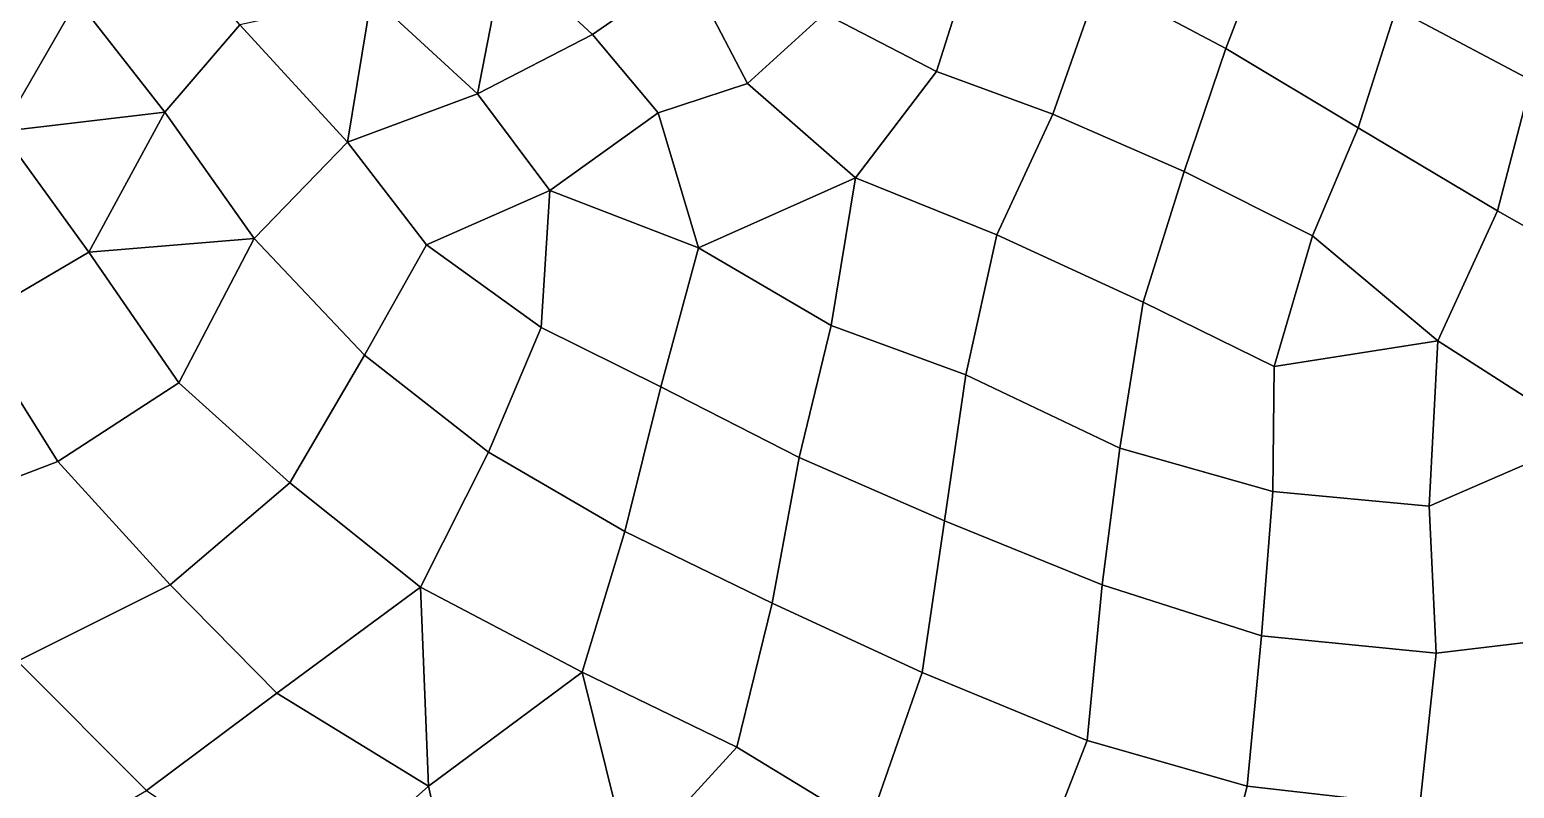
# Model space of a CAD drawing. Extents: x 380707 to 407438, y 6452841 to 6483357.
# Drawn here: x 391748 to 392624, y 6462494 to 6462941 of the extents above; entities that cross this region are included whole.
import ezdxf

# ---------------------------------------------------------------- set-up
doc = ezdxf.new("R2010")
doc.units = 0
doc.layers.add('MESH_ELEMS', color=18, linetype='CONTINUOUS')
doc.layers.add('MESH_NODES', color=18, linetype='CONTINUOUS')

msp = doc.modelspace()

# ---------------------------------------------------------------- linework, layer by layer
at = {"layer": 'MESH_ELEMS', "color": 178}
for points in [[(392554.157, 6462953.63, -1.405), (392634.093, 6462911.38, -1.381), (392640.715, 6463009, -1.351), (392551.582, 6463046.15, -1.389)], [(392478.729, 6462995.14, -1.426), (392424.674, 6463038.55, -1.437), (392379.26, 6462969.77, -1.49), (392453.878, 6462930.08, -1.463)], [(392080.438, 6462938.36, -1.683), (392136.428, 6462977.42, -1.554), (392093.076, 6463019.51, -1.684), (392028.712, 6462986.38, -1.709)], [(391776.459, 6462958.67, -2.134), (391828.172, 6462892.57, -1.783), (391872.356, 6462944.17, -2.398), (391821.633, 6463004.89, -2.119)], [(392217.065, 6462950.79, -1.548), (392283.132, 6462916.6, -1.538), (392301.906, 6462975.61, -1.554), (392241.368, 6463005.81, -1.548)], [(392554.157, 6462953.63, -1.405), (392478.729, 6462995.14, -1.426), (392453.878, 6462930.08, -1.463), (392531.852, 6462883.34, -1.418)], [(391950.1, 6462961.12, -2.399), (392012.518, 6462903.45, -1.666), (392028.712, 6462986.38, -1.709), (391950.1, 6462961.12, -2.399)], [(392012.518, 6462903.45, -1.666), (392080.438, 6462938.36, -1.683), (392028.712, 6462986.38, -1.709), (392012.518, 6462903.45, -1.666)], [(392118.968, 6462892.17, -1.617), (392171.659, 6462909.46, -1.597), (392136.428, 6462977.42, -1.554), (392080.438, 6462938.36, -1.683)], [(392217.065, 6462950.79, -1.548), (392136.428, 6462977.42, -1.554), (392171.659, 6462909.46, -1.597), (392217.065, 6462950.79, -1.548)], [(392351.79, 6462891.44, -1.52), (392379.26, 6462969.77, -1.49), (392301.906, 6462975.61, -1.554), (392283.132, 6462916.6, -1.538)], [(392351.79, 6462891.44, -1.52), (392429.296, 6462857.61, -1.453), (392453.878, 6462930.08, -1.463), (392379.26, 6462969.77, -1.49)], [(391689.751, 6462956.59, -2.367), (391731.752, 6462881.24, -1.86), (391776.459, 6462958.67, -2.134), (391689.751, 6462956.59, -2.367)], [(391776.459, 6462958.67, -2.134), (391731.752, 6462881.24, -1.86), (391828.172, 6462892.57, -1.783), (391776.459, 6462958.67, -2.134)], [(391950.1, 6462961.12, -2.399), (391872.356, 6462944.17, -2.398), (391935.866, 6462875.02, -2.089), (391950.1, 6462961.12, -2.399)], [(391950.1, 6462961.12, -2.399), (391935.866, 6462875.02, -2.089), (392012.518, 6462903.45, -1.666), (391950.1, 6462961.12, -2.399)], [(392235.432, 6462853.88, -1.523), (392283.132, 6462916.6, -1.538), (392217.065, 6462950.79, -1.548), (392171.659, 6462909.46, -1.597)], [(392531.852, 6462883.34, -1.418), (392614.027, 6462834.47, -1.383), (392634.093, 6462911.38, -1.381), (392554.157, 6462953.63, -1.405)], [(391935.866, 6462875.02, -2.089), (391872.356, 6462944.17, -2.398), (391828.172, 6462892.57, -1.783), (391880.909, 6462818.17, -2.608)], [(392055.116, 6462846.36, -1.625), (392118.968, 6462892.17, -1.617), (392080.438, 6462938.36, -1.683), (392012.518, 6462903.45, -1.666)], [(392429.296, 6462857.61, -1.453), (392504.879, 6462819.61, -1.408), (392531.852, 6462883.34, -1.418), (392453.878, 6462930.08, -1.463)], [(392283.132, 6462916.6, -1.538), (392235.432, 6462853.88, -1.523), (392318.706, 6462820.33, -1.5), (392351.79, 6462891.44, -1.52)], [(392118.968, 6462892.17, -1.617), (392142.79, 6462812.66, -1.562), (392235.432, 6462853.88, -1.523), (392171.659, 6462909.46, -1.597)], [(392614.027, 6462834.47, -1.383), (392697.974, 6462786.75, -1.329), (392718.116, 6462869.96, -1.36), (392634.093, 6462911.38, -1.381)], [(391982.541, 6462814.39, -1.647), (392055.116, 6462846.36, -1.625), (392012.518, 6462903.45, -1.666), (391935.866, 6462875.02, -2.089)], [(391783.299, 6462810.04, -1.791), (391828.172, 6462892.57, -1.783), (391731.752, 6462881.24, -1.86), (391783.299, 6462810.04, -1.791)], [(391783.299, 6462810.04, -1.791), (391880.909, 6462818.17, -2.608), (391828.172, 6462892.57, -1.783), (391783.299, 6462810.04, -1.791)], [(392118.968, 6462892.17, -1.617), (392055.116, 6462846.36, -1.625), (392142.79, 6462812.66, -1.562), (392118.968, 6462892.17, -1.617)], [(392318.706, 6462820.33, -1.5), (392405.063, 6462780.51, -1.457), (392429.296, 6462857.61, -1.453), (392351.79, 6462891.44, -1.52)], [(391731.752, 6462881.24, -1.86), (391661.005, 6462850.11, -1.9), (391713.327, 6462768.89, -1.795), (391783.299, 6462810.04, -1.791)], [(392504.879, 6462819.61, -1.408), (392578.888, 6462757.76, -1.353), (392614.027, 6462834.47, -1.383), (392531.852, 6462883.34, -1.418)], [(391982.541, 6462814.39, -1.647), (391935.866, 6462875.02, -2.089), (391880.909, 6462818.17, -2.608), (391945.866, 6462749.31, -1.644)], [(392235.432, 6462853.88, -1.523), (392142.79, 6462812.66, -1.562), (392221.13, 6462766.77, -1.519), (392235.432, 6462853.88, -1.523)], [(392318.706, 6462820.33, -1.5), (392235.432, 6462853.88, -1.523), (392221.13, 6462766.77, -1.519), (392300.444, 6462737.66, -1.474)], [(392504.879, 6462819.61, -1.408), (392429.296, 6462857.61, -1.453), (392405.063, 6462780.51, -1.457), (392482.281, 6462742.66, -1.397)], [(392055.116, 6462846.36, -1.625), (391982.541, 6462814.39, -1.647), (392050.143, 6462765.63, -1.598), (392055.116, 6462846.36, -1.625)], [(392142.79, 6462812.66, -1.562), (392055.116, 6462846.36, -1.625), (392050.143, 6462765.63, -1.598), (392120.66, 6462730.62, -1.561)], [(392697.974, 6462786.75, -1.329), (392614.027, 6462834.47, -1.383), (392578.888, 6462757.76, -1.353), (392667.557, 6462700.89, -1.325)], [(391836.401, 6462732.89, -2.591), (391880.909, 6462818.17, -2.608), (391783.299, 6462810.04, -1.791), (391836.401, 6462732.89, -2.591)], [(391836.401, 6462732.89, -2.591), (391901.863, 6462673.93, -1.57), (391945.866, 6462749.31, -1.644), (391880.909, 6462818.17, -2.608)], [(392405.063, 6462780.51, -1.457), (392318.706, 6462820.33, -1.5), (392300.444, 6462737.66, -1.474), (392391.363, 6462694.46, -1.462)], [(392482.281, 6462742.66, -1.397), (392578.888, 6462757.76, -1.353), (392504.879, 6462819.61, -1.408), (392482.281, 6462742.66, -1.397)], [(391836.401, 6462732.89, -2.591), (391783.299, 6462810.04, -1.791), (391713.327, 6462768.89, -1.795), (391765.01, 6462686.55, -1.595)], [(391945.866, 6462749.31, -1.644), (392019.107, 6462692.13, -1.587), (392050.143, 6462765.63, -1.598), (391982.541, 6462814.39, -1.647)], [(392120.66, 6462730.62, -1.561), (392202.25, 6462688.92, -1.504), (392221.13, 6462766.77, -1.519), (392142.79, 6462812.66, -1.562)], [(392391.363, 6462694.46, -1.462), (392481.589, 6462668.9, -1.407), (392482.281, 6462742.66, -1.397), (392405.063, 6462780.51, -1.457)], [(391713.327, 6462768.89, -1.795), (391626.9, 6462741.16, -1.802), (391679.598, 6462653.94, -1.492), (391765.01, 6462686.55, -1.595)], [(392019.107, 6462692.13, -1.587), (392099.501, 6462645.37, -1.551), (392120.66, 6462730.62, -1.561), (392050.143, 6462765.63, -1.598)], [(392202.25, 6462688.92, -1.504), (392287.96, 6462651.51, -1.457), (392300.444, 6462737.66, -1.474), (392221.13, 6462766.77, -1.519)], [(392573.726, 6462660.18, -1.359), (392578.888, 6462757.76, -1.353), (392482.281, 6462742.66, -1.397), (392481.589, 6462668.9, -1.407)], [(392578.888, 6462757.76, -1.353), (392573.726, 6462660.18, -1.359), (392667.557, 6462700.89, -1.325), (392578.888, 6462757.76, -1.353)], [(391901.863, 6462673.93, -1.57), (391978.936, 6462612.46, -1.563), (392019.107, 6462692.13, -1.587), (391945.866, 6462749.31, -1.644)], [(391836.401, 6462732.89, -2.591), (391765.01, 6462686.55, -1.595), (391831.398, 6462613.9, -2.3), (391901.863, 6462673.93, -1.57)], [(392099.501, 6462645.37, -1.551), (392186.281, 6462603.06, -1.502), (392202.25, 6462688.92, -1.504), (392120.66, 6462730.62, -1.561)], [(392391.363, 6462694.46, -1.462), (392300.444, 6462737.66, -1.474), (392287.96, 6462651.51, -1.457), (392380.906, 6462613.91, -1.437)], [(392380.906, 6462613.91, -1.437), (392474.856, 6462583.71, -1.45), (392481.589, 6462668.9, -1.407), (392391.363, 6462694.46, -1.462)], [(392573.726, 6462660.18, -1.359), (392577.856, 6462573.47, -1.345), (392685.039, 6462586.42, -1.31), (392667.557, 6462700.89, -1.325)], [(391765.01, 6462686.55, -1.595), (391679.598, 6462653.94, -1.492), (391741.22, 6462568.93, -1.635), (391831.398, 6462613.9, -2.3)], [(392099.501, 6462645.37, -1.551), (392019.107, 6462692.13, -1.587), (391978.936, 6462612.46, -1.563), (392074.158, 6462562.37, -1.504)], [(392186.281, 6462603.06, -1.502), (392274.824, 6462562.09, -1.453), (392287.96, 6462651.51, -1.457), (392202.25, 6462688.92, -1.504)], [(391894.277, 6462549.96, -1.577), (391978.936, 6462612.46, -1.563), (391901.863, 6462673.93, -1.57), (391831.398, 6462613.9, -2.3)], [(392573.726, 6462660.18, -1.359), (392481.589, 6462668.9, -1.407), (392474.856, 6462583.71, -1.45), (392577.856, 6462573.47, -1.345)], [(392380.906, 6462613.91, -1.437), (392287.96, 6462651.51, -1.457), (392274.824, 6462562.09, -1.453), (392372.009, 6462522.11, -1.458)], [(392074.158, 6462562.37, -1.504), (392165.452, 6462518.16, -1.521), (392186.281, 6462603.06, -1.502), (392099.501, 6462645.37, -1.551)], [(391817.301, 6462492.61, -1.731), (391894.277, 6462549.96, -1.577), (391831.398, 6462613.9, -2.3), (391741.22, 6462568.93, -1.635)], [(391978.936, 6462612.46, -1.563), (391894.277, 6462549.96, -1.577), (391983.563, 6462495.08, -1.537), (391978.936, 6462612.46, -1.563)], [(391983.563, 6462495.08, -1.537), (392074.158, 6462562.37, -1.504), (391978.936, 6462612.46, -1.563), (391983.563, 6462495.08, -1.537)], [(392372.009, 6462522.11, -1.458), (392466.392, 6462495.11, -1.427), (392474.856, 6462583.71, -1.45), (392380.906, 6462613.91, -1.437)], [(392274.824, 6462562.09, -1.453), (392186.281, 6462603.06, -1.502), (392165.452, 6462518.16, -1.521), (392242.953, 6462471.02, -1.478)], [(392568.293, 6462483.43, -1.394), (392577.856, 6462573.47, -1.345), (392474.856, 6462583.71, -1.45), (392466.392, 6462495.11, -1.427)], [(392664.521, 6462481.16, -1.347), (392685.039, 6462586.42, -1.31), (392577.856, 6462573.47, -1.345), (392568.293, 6462483.43, -1.394)], [(391717.264, 6462434.32, -1.806), (391817.301, 6462492.61, -1.731), (391741.22, 6462568.93, -1.635), (391654.025, 6462515.73, -1.641)], [(392102.356, 6462449.11, -1.502), (392074.158, 6462562.37, -1.504), (391983.563, 6462495.08, -1.537), (392009.302, 6462378.16, -1.51)], [(392074.158, 6462562.37, -1.504), (392102.356, 6462449.11, -1.502), (392165.452, 6462518.16, -1.521), (392074.158, 6462562.37, -1.504)], [(392242.953, 6462471.02, -1.478), (392337.543, 6462433.38, -1.455), (392372.009, 6462522.11, -1.458), (392274.824, 6462562.09, -1.453)], [(391910.167, 6462429.72, -1.542), (391983.563, 6462495.08, -1.537), (391894.277, 6462549.96, -1.577), (391817.301, 6462492.61, -1.731)], [(392337.543, 6462433.38, -1.455), (392436.474, 6462379.83, -1.43), (392466.392, 6462495.11, -1.427), (392372.009, 6462522.11, -1.458)], [(392184.129, 6462397.55, -1.481), (392242.953, 6462471.02, -1.478), (392165.452, 6462518.16, -1.521), (392102.356, 6462449.11, -1.502)], [(391983.563, 6462495.08, -1.537), (391910.167, 6462429.72, -1.542), (392009.302, 6462378.16, -1.51), (391983.563, 6462495.08, -1.537)], [(392436.474, 6462379.83, -1.43), (392559.521, 6462387.75, -1.445), (392568.293, 6462483.43, -1.394), (392466.392, 6462495.11, -1.427)]]:
    msp.add_3dface(points, dxfattribs=at)
at = {"layer": 'MESH_NODES', "color": 18}
for p in [(392080.438, 6462938.36, -1.683), (392453.878, 6462930.08, -1.463), (392283.132, 6462916.6, -1.538), (392171.659, 6462909.46, -1.597), (392012.518, 6462903.45, -1.666), (391828.172, 6462892.57, -1.783), (392118.968, 6462892.17, -1.617), (392351.79, 6462891.44, -1.52), (392531.852, 6462883.34, -1.418), (391935.866, 6462875.02, -2.089), (392235.432, 6462853.88, -1.523), (392429.296, 6462857.61, -1.453), (392055.116, 6462846.36, -1.625), (392614.027, 6462834.47, -1.383), (391880.909, 6462818.17, -2.608), (392318.706, 6462820.33, -1.5), (392504.879, 6462819.61, -1.408), (391783.299, 6462810.04, -1.791), (391982.541, 6462814.39, -1.647), (392142.79, 6462812.66, -1.562), (392405.063, 6462780.51, -1.457), (392050.143, 6462765.63, -1.598), (392221.13, 6462766.77, -1.519), (392578.888, 6462757.76, -1.353), (391945.866, 6462749.31, -1.644), (392482.281, 6462742.66, -1.397), (391836.401, 6462732.89, -2.591), (392120.66, 6462730.62, -1.561), (392300.444, 6462737.66, -1.474), (392391.363, 6462694.46, -1.462), (391765.01, 6462686.55, -1.595), (392019.107, 6462692.13, -1.587), (392202.25, 6462688.92, -1.504), (391901.863, 6462673.93, -1.57), (392481.589, 6462668.9, -1.407), (392573.726, 6462660.18, -1.359), (392287.96, 6462651.51, -1.457), (392099.501, 6462645.37, -1.551), (391831.398, 6462613.9, -2.3), (391978.936, 6462612.46, -1.563), (392380.906, 6462613.91, -1.437), (392186.281, 6462603.06, -1.502), (392474.856, 6462583.71, -1.45), (392577.856, 6462573.47, -1.345), (392074.158, 6462562.37, -1.504), (392274.824, 6462562.09, -1.453), (391894.277, 6462549.96, -1.577), (392372.009, 6462522.11, -1.458), (392165.452, 6462518.16, -1.521), (391983.563, 6462495.08, -1.537), (392466.392, 6462495.11, -1.427)]:
    msp.add_point(p, dxfattribs=at)

doc.saveas('drawing.dxf')
